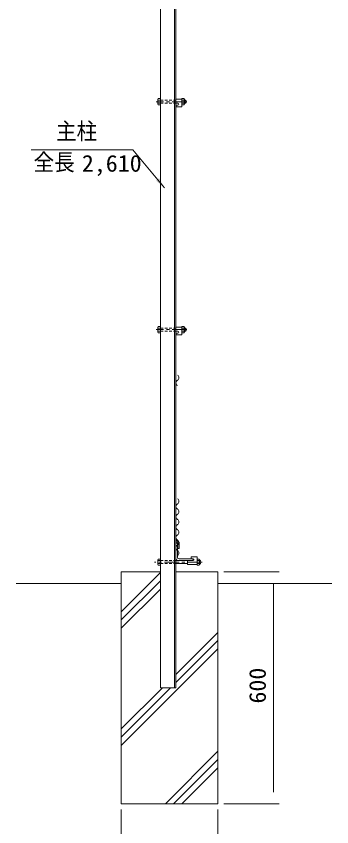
# Model space of a CAD drawing. Units: millimetres, scale not verified. Extents: x -4455 to 4455, y -3150 to 3150.
# Drawn here: x 26 to 842, y -938 to 1159 of the extents above; entities that cross this region are included whole.
import ezdxf
from ezdxf.enums import TextEntityAlignment as Align

# ---------------------------------------------------------------- set-up
doc = ezdxf.new("R2010")
doc.units = ezdxf.units.MM
doc.header["$LTSCALE"] = 30
doc.linetypes.add('USER1', pattern=[2, 1.25, -0.25, 0.25, -0.25])
doc.linetypes.add('USER2', pattern=[0.375, 0.25, -0.125])
for name, color, linetype, lineweight in [('0-0_1部材', 3, 'Continuous', 18), ('0-1_6文字', 3, 'Continuous', 9), ('0-2_5寸法', 1, 'Continuous', 18), ('0-4_8部品', 3, 'Continuous', 18), ('0-5_4基礎', 4, 'Continuous', 18), ('0-6_2網', 4, 'Continuous', 18), ('0-7_AMI', 3, 'Continuous', 18), ('0-D_GL', 7, 'Continuous', 9)]:
    doc.layers.add(name, color=color, linetype=linetype, lineweight=lineweight)
doc.styles.add('ＭＳ ゴシック', font='')
doc.styles.get('ＭＳ ゴシック').set_extended_font_data('MS Gothic')

msp = doc.modelspace()

# ---------------------------------------------------------------- linework, layer by layer
at = {"layer": '0-0_1部材', "color": 7, "lineweight": 9}
for p, q in [((435.01, 1579.97), (435.01, -579.09)), ((438.51, 1580.91), (438.51, -579.09)), ((398.51, 1570.19), (398.51, -579.09)), ((438.51, -196.08), (446.89, -202.55)), ((438.51, -200.5), (443.39, -204.27)), ((438.51, -204.09), (438.51, -244.09)), ((438.51, -204.09), (439.51, -204.09)), ((442.51, -207.09), (442.51, -240.59)), ((443.39, -217.94), (443.39, -204.27)), ((446.89, -217.94), (446.89, -202.55)), ((446.89, -217.94), (443.39, -217.94)), ((447.01, -245.09), (480.51, -245.09))]:
    msp.add_line(p, q, dxfattribs=at)
msp.add_lwpolyline([(443.51, -249.09), (483.51, -249.09), (483.51, -248.09)], dxfattribs=at)
for centre, radius, start, end in [((439.51, -207.09), 3, 0, 90), ((443.51, -244.09), 5, 180, 270), ((447.01, -240.59), 4.5, 180, 270), ((480.51, -248.09), 3, 0, 90)]:
    msp.add_arc(centre, radius, start, end, dxfattribs=at)
at = {"layer": '0-1_6文字', "color": 7}
msp.add_lwpolyline([(64.36, 813.61), (327.74, 813.61), (409, 715.29)], dxfattribs=at)
msp.add_solid([(410.28, 713.75), (387.15, 733.55), (395.18, 740.19)], dxfattribs=at)
at = {"layer": '0-2_5寸法'}
for p, q in [((562.46, -279.09), (706.07, -279.09)), ((691.07, -309.09), (691.07, -849.09)), ((562.46, -879.09), (706.07, -879.09)), ((297.46, -894.09), (297.46, -1047.47)), ((547.46, -894.09), (547.46, -1047.47))]:
    msp.add_line(p, q, dxfattribs=at)
at = {"layer": '0-4_8部品'}
for p, q in [((392.11, 943.96), (393.22, 945.88)), ((393.22, 945.88), (398.51, 945.88)), ((398.51, 930.2), (398.51, 945.88)), ((438.51, 944.36), (454.26, 944.36)), ((454.26, 930.2), (454.26, 945.88)), ((454.26, 944.36), (454.26, 924.36)), ((392.11, 932.12), (392.11, 943.96)), ((392.79, 942.04), (398.51, 942.04)), ((392.79, 934.04), (398.51, 934.04)), ((438.51, 933.86), (444.01, 933.86)), ((439.26, 929.36), (439.26, 924.36)), ((439.26, 929.36), (444.01, 929.36)), ((439.26, 924.36), (454.26, 924.36)), ((459.97, 942.04), (454.26, 942.04)), ((459.97, 934.04), (454.26, 934.04)), ((459.55, 930.2), (454.26, 930.2)), ((460.66, 932.12), (459.55, 930.2)), ((460.66, 932.12), (460.66, 943.96)), ((460.66, 942.04), (464.21, 942.04)), ((460.66, 934.04), (464.21, 934.04)), ((464.21, 934.04), (464.21, 942.04)), ((392.11, 342.12), (392.11, 353.96)), ((392.11, 342.12), (393.22, 340.2)), ((392.79, 352.04), (398.51, 352.04)), ((392.79, 344.04), (398.51, 344.04)), ((393.22, 340.2), (398.51, 340.2)), ((398.51, 340.2), (398.51, 355.88)), ((438.51, 354.36), (454.26, 354.36)), ((438.51, 343.86), (444.01, 343.86)), ((439.26, 339.36), (444.01, 339.36)), ((454.26, 340.2), (454.26, 355.88)), ((459.55, 355.88), (454.26, 355.88)), ((454.26, 354.36), (454.26, 334.36)), ((459.97, 352.04), (454.26, 352.04)), ((459.97, 344.04), (454.26, 344.04)), ((460.66, 353.96), (459.55, 355.88)), ((460.66, 342.12), (460.66, 353.96)), ((460.66, 352.04), (464.21, 352.04)), ((460.66, 344.04), (464.21, 344.04)), ((464.21, 344.04), (464.21, 352.04)), ((392.11, -247.62), (393.22, -245.7)), ((392.79, -249.54), (398.51, -249.54)), ((438.51, -249.54), (468.32, -249.54)), ((468.32, -249.36), (483.07, -249.36)), ((468.32, -259.86), (468.32, -249.36)), ((478.32, -239.86), (493.32, -239.86)), ((478.32, -244.86), (478.32, -239.86)), ((478.32, -244.86), (483.07, -244.86)), ((493.32, -259.86), (493.32, -239.86)), ((493.32, -245.7), (493.32, -261.38)), ((498.61, -245.7), (493.32, -245.7)), ((499.03, -249.54), (493.32, -249.54)), ((499.72, -247.62), (498.61, -245.7)), ((499.72, -247.62), (499.72, -259.46)), ((392.79, -257.54), (398.51, -257.54)), ((393.22, -261.38), (398.51, -261.38)), ((438.51, -257.54), (468.32, -257.54)), ((468.32, -259.86), (493.32, -259.86)), ((499.03, -257.54), (493.32, -257.54))]:
    msp.add_line(p, q, dxfattribs=at)
at = {"layer": '0-4_8部品', "color": 1, "linetype": 'USER1'}
for p, q in [((466.84, 938.04), (387.8, 938.04)), ((466.84, 348.04), (387.8, 348.04)), ((506.74, -253.54), (383.46, -253.54))]:
    msp.add_line(p, q, dxfattribs=at)
at = {"layer": '0-4_8部品', "color": 1, "linetype": 'USER2'}
for p, q in [((398.51, 942.04), (438.51, 942.04)), ((398.51, 934.04), (438.51, 934.04)), ((398.51, 352.04), (438.51, 352.04)), ((398.51, 344.04), (438.51, 344.04))]:
    msp.add_line(p, q, dxfattribs=at)
at = {"layer": '0-4_8部品', "color": 7, "lineweight": 9}
for p, q in [((438.51, 922.91), (438.51, 938.91)), ((438.51, 332.91), (438.51, 348.91))]:
    msp.add_line(p, q, dxfattribs=at)
at = {"layer": '0-4_8部品', "color": 1}
for p, q in [((460.66, 941.24), (464.61, 941.24)), ((460.66, 934.84), (464.61, 934.84)), ((460.66, 351.24), (464.61, 351.24)), ((460.66, 344.84), (464.61, 344.84))]:
    msp.add_line(p, q, dxfattribs=at)
at = {"layer": '0-4_8部品', "linetype": 'USER2'}
for p, q in [((398.51, -249.54), (438.51, -249.54)), ((398.51, -257.54), (438.51, -257.54))]:
    msp.add_line(p, q, dxfattribs=at)
at = {"layer": '0-4_8部品'}
for points in [[(460.66, 943.96), (459.55, 945.88), (454.26, 945.88)], [(392.11, 932.12), (393.22, 930.2), (398.51, 930.2)], [(392.11, 353.96), (393.22, 355.88), (398.51, 355.88)], [(439.26, 339.36), (439.26, 334.36), (454.26, 334.36)], [(460.66, 342.12), (459.55, 340.2), (454.26, 340.2)], [(392.11, -247.62), (392.11, -259.46), (393.22, -261.38)], [(393.22, -245.7), (398.51, -245.7), (398.51, -261.38)], [(499.72, -259.46), (498.61, -261.38), (493.32, -261.38)]]:
    msp.add_lwpolyline(points, dxfattribs=at)
for centre, radius, start, end in [((395.14, 943.96), 3.03, 180, 219.3382), ((404.11, 938.04), 12, 160.52878, 199.47122), ((395.14, 932.12), 3.03, 140.6618, 180), ((444.01, 931.61), 2.25, 270, 90), ((457.63, 943.96), 3.03, 320.6618, 0), ((448.66, 938.04), 12, 340.52878, 19.47122), ((457.63, 932.12), 3.03, 0, 39.3382), ((457.28, 938.04), 8, 330, 30), ((395.14, 353.96), 3.03, 180, 219.3382), ((404.11, 348.04), 12, 160.52878, 199.47122), ((395.14, 342.12), 3.03, 140.6618, 180), ((444.01, 341.61), 2.25, 270, 90), ((457.63, 353.96), 3.03, 320.6618, 0), ((448.66, 348.04), 12, 340.52878, 19.47122), ((457.63, 342.12), 3.03, 0, 39.3382), ((457.28, 348.04), 8, 330, 30), ((395.14, -247.62), 3.03, 180, 219.3382), ((404.11, -253.54), 12, 160.52878, 199.47122), ((483.07, -247.11), 2.25, 270, 90), ((496.69, -247.62), 3.03, 320.6618, 0), ((487.72, -253.54), 12, 340.52878, 19.47122), ((496.56, -253.54), 6.71, 298.05542, 61.94458), ((395.14, -259.46), 3.03, 140.6618, 180), ((496.69, -259.46), 3.03, 0, 39.3382)]:
    msp.add_arc(centre, radius, start, end, dxfattribs=at)
at = {"layer": '0-5_4基礎', "color": 7, "lineweight": 9}
for p, q in [((297.46, -879.09), (297.46, -279.09)), ((297.46, -279.09), (398.51, -279.09)), ((438.51, -279.09), (547.46, -279.09)), ((547.46, -879.09), (547.46, -279.09)), ((297.46, -879.09), (547.46, -879.09))]:
    msp.add_line(p, q, dxfattribs=at)
at = {"layer": '0-5_4基礎'}
for p, q in [((297.46, -381.87), (398.51, -280.82)), ((297.46, -403.08), (398.51, -302.03)), ((297.46, -424.29), (398.51, -323.24)), ((438.51, -544.28), (547.46, -435.33)), ((438.51, -565.49), (547.46, -456.54)), ((297.46, -727.75), (547.46, -477.75)), ((297.46, -706.54), (424.9, -579.09)), ((297.46, -685.33), (403.69, -579.09)), ((411.51, -879.09), (547.46, -743.15)), ((432.73, -879.09), (547.46, -764.36)), ((453.94, -879.09), (547.46, -785.57))]:
    msp.add_line(p, q, dxfattribs=at)
at = {"layer": '0-6_2網', "color": 3}
for centre, start, end in [((446.26, 210.28), 118.07249, 241.92751), ((439.15, 223.61), 298.07249, 61.92751)]:
    msp.add_arc(centre, 7.56, start, end, dxfattribs=at)
at = {"layer": '0-7_AMI'}
for centre, start, end in [((446.26, -109.72), 118.07249, 241.92751), ((439.15, -96.39), 298.07249, 61.92751), ((439.15, -123.06), 298.07249, 61.92751), ((446.26, -136.39), 118.07249, 241.92751), ((439.15, -149.72), 298.07249, 61.92751), ((446.26, -163.06), 118.07249, 241.92751), ((446.26, -189.72), 118.07249, 241.92751), ((439.15, -176.39), 298.07249, 61.92751), ((446.26, -216.39), 118.07249, 241.92751), ((439.15, -203.06), 298.07249, 61.92751), ((439.15, -229.72), 298.07249, 61.92751)]:
    msp.add_arc(centre, 7.56, start, end, dxfattribs=at)
at = {"layer": '0-D_GL'}
for p, q in [((297.46, -309.09), (25.78, -309.09)), ((547.46, -309.09), (841.82, -309.09)), ((398.51, -579.09), (438.51, -579.09))]:
    msp.add_line(p, q, dxfattribs=at)

# ---------------------------------------------------------------- texts
at = {"layer": '0-1_6文字', "style": 'ＭＳ ゴシック'}
for s, width, p in [('主柱', 0.9, (128.7, 827.25)), ('全長', 0.9, (70.69, 746.79)), ('2,610', 1.05, (195.42, 743.81))]:
    msp.add_text(s, height=43.33, dxfattribs=dict(at, width=width)).set_placement(p, align=Align.BOTTOM_LEFT)
at = {"layer": '0-2_5寸法', "color": 3, "style": 'ＭＳ ゴシック', "width": 1.05}
msp.add_text('600', height=43.33, rotation=90, dxfattribs=at).set_placement((684.4, -619.59), align=Align.BOTTOM_LEFT)

doc.saveas('drawing.dxf')
